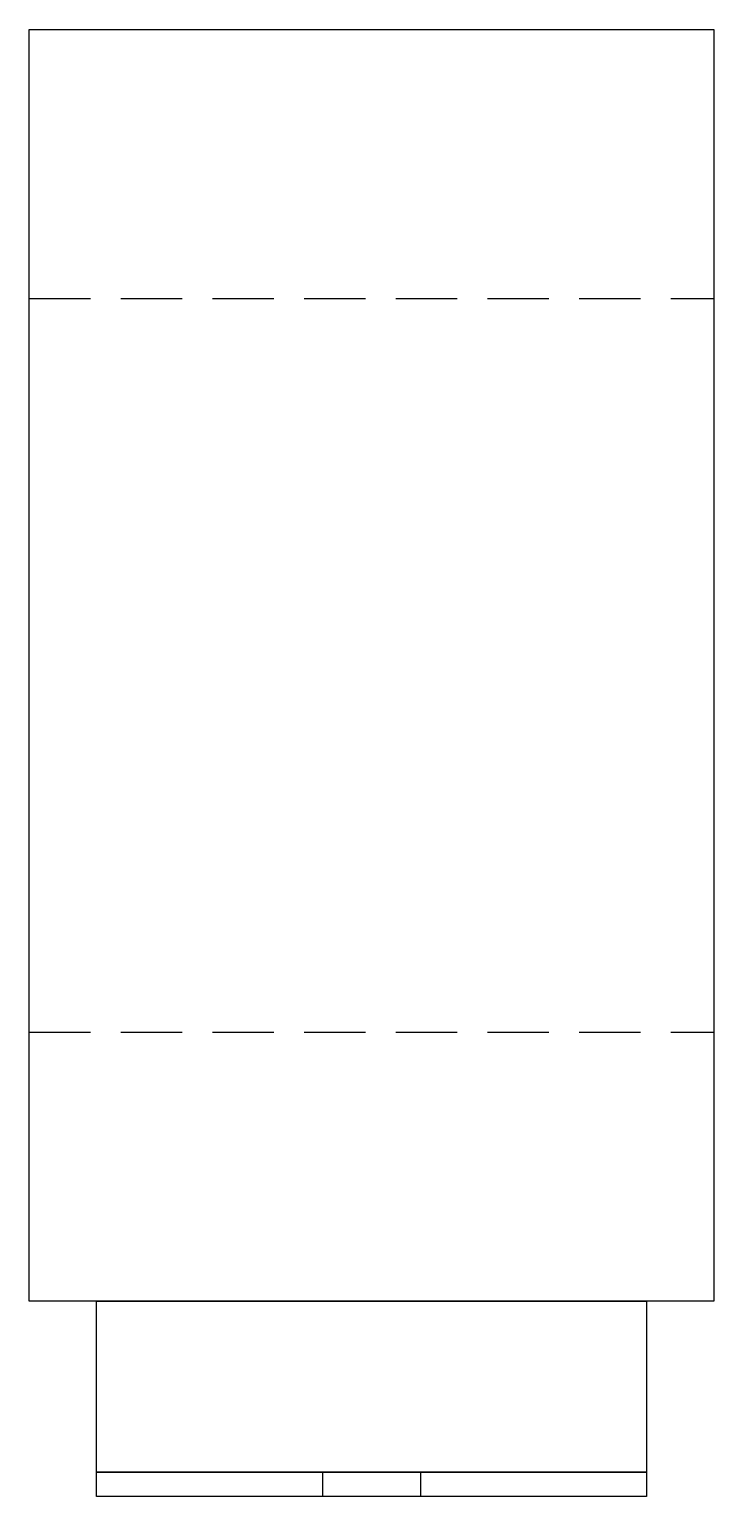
# Model space of a CAD drawing. Header units: millimetres. Extents: x 0 to 56, y 0 to 120.
import ezdxf

# ---------------------------------------------------------------- set-up
doc = ezdxf.new("R2010")
doc.units = ezdxf.units.MM
doc.linetypes.add('ASVLTYPE', pattern=[0.75, 0.5, -0.25])

# ---------------------------------------------------------------- blocks, each defined once
blk = doc.blocks.new('CML500A-2')
at = {"color": 85, "linetype": 'ASVLTYPE', "ltscale": 10}
for p, q in [((-5.5, 98), (50.5, 98)), ((-5.5, 38), (50.5, 38))]:
    blk.add_line(p, q, dxfattribs=at)
at = {"color": 85}
for p, q in [((18.5, 2), (18.5, 0)), ((26.5, 2), (26.5, 0))]:
    blk.add_line(p, q, dxfattribs=at)
for points in [[(-5.5, 120), (50.5, 120), (50.5, 16), (-5.5, 16)], [(0, 16), (45, 16), (45, 2), (0, 2)], [(0, 2), (45, 2), (45, 0), (0, 0)]]:
    blk.add_lwpolyline(points, close=True, dxfattribs=at)

msp = doc.modelspace()

# ---------------------------------------------------------------- block references
at = {"color": 7}
msp.add_blockref('CML500A-2', (5.5, 0), dxfattribs=at)

doc.saveas('drawing.dxf')
